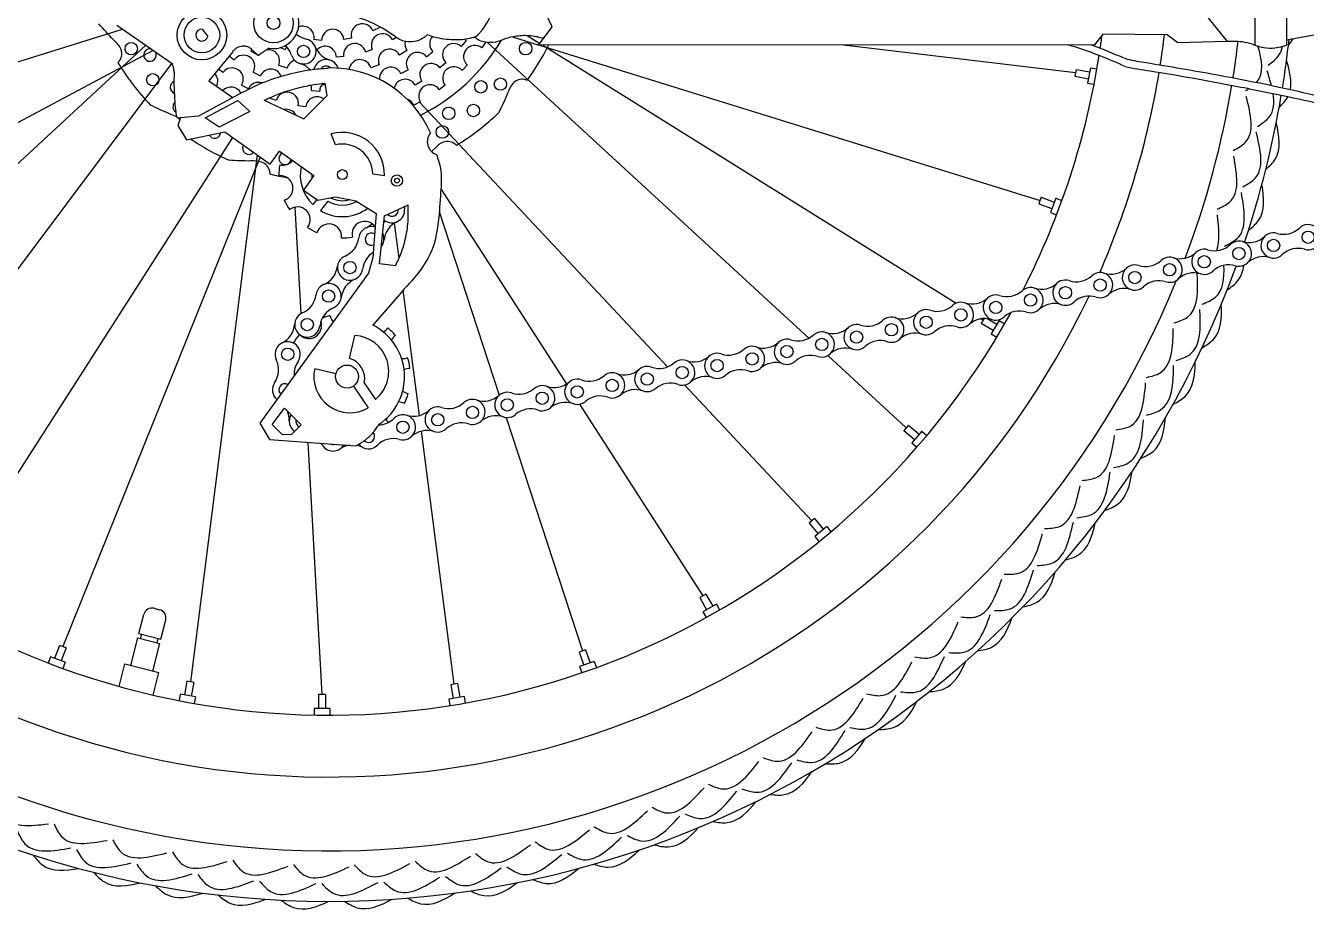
# Model space of a CAD drawing. Header units: millimetres. Extents: x -1488 to 354, y -1 to 1042.
# Drawn here: x -1249.3 to -795.1, y -0.9 to 313.1 of the extents above; entities that cross this region are included whole.
import ezdxf

# ---------------------------------------------------------------- set-up
doc = ezdxf.new("R2010")
doc.units = ezdxf.units.MM
doc.layers.add('ceco.net 420', color=7, linetype='Continuous')

msp = doc.modelspace()

# ---------------------------------------------------------------- linework, layer by layer
at = {"layer": 'ceco.net 420'}
for p, q in [((-813.35, 343.14), (-813.42, 306.25)), ((-802.23, 343.11), (-802.21, 306.21)), ((-1395.72, 255.3), (-1214.86, 311.87)), ((-1186.65, 311.91), (-1184.67, 309.25)), ((-1123.7, 312.48), (-1126.13, 311.24)), ((-1119.17, 308.17), (-1117.91, 308.99)), ((-1076.62, 309.11), (-1067.3, 306.22)), ((-1071.37, 309.55), (-1066.9, 306.76)), ((-802.21, 308.03), (-791.15, 310.03)), ((-1204.03, 304.31), (-1376.23, 212.59)), ((-1206.67, 306.16), (-1349.62, 173.91)), ((-1157.21, 304.57), (-1158.98, 305.3)), ((-1144.34, 307.86), (-1147.05, 308.14)), ((-1133.69, 308.69), (-1136.37, 308.19)), ((-1128.72, 303.82), (-1126.33, 304.65)), ((-1114.04, 304.34), (-1116.68, 302.67)), ((-1093.04, 307.87), (-1094.77, 305.73)), ((-1086.02, 307.36), (-1087.53, 305.23)), ((-971.55, 202.3), (-1085.44, 307.14)), ((-1067.03, 306.14), (-889.57, 251.11)), ((-1065.9, 306.14), (-919.33, 214.7)), ((-877.04, 296.35), (-959.21, 306.22)), ((-1177.05, 302.35), (-1175.26, 300.94)), ((-1166.71, 302.46), (-1169.37, 304.11)), ((-1136.52, 302.11), (-1139.03, 301.87)), ((-1107.09, 302.03), (-1104.86, 303.91)), ((-1100.29, 299.96), (-1102.36, 298.15)), ((-1316.7, 140.44), (-1197.39, 299.68)), ((-1179.32, 296.48), (-1180.86, 297.72)), ((-1168.56, 296.61), (-1165.96, 295.28)), ((-1156.55, 298), (-1159.51, 299.02)), ((-1123.85, 299.18), (-1126.8, 298.13)), ((-1116.2, 296.08), (-1113.65, 297.49)), ((-1092.64, 299.09), (-1094.47, 297.22)), ((-876.82, 297.57), (-877.27, 295.14)), ((-876.82, 297.57), (-871.97, 296.68)), ((-871.69, 298.17), (-872.69, 292.75)), ((-871.69, 298.17), (-869.39, 297.74)), ((-1170.27, 290.72), (-1172.68, 292.05)), ((-1143.19, 292.73), (-1142.48, 288.2)), ((-1108.8, 293.43), (-1111.15, 292.01)), ((-1100.48, 291.96), (-1102.58, 290.4)), ((-877.27, 295.14), (-872.42, 294.24)), ((-872.69, 292.75), (-870.39, 292.33)), ((-1164.73, 286.64), (-1150.6, 280.08)), ((-1160.36, 286.62), (-1162.96, 287.51)), ((-1150.6, 280.08), (-1142.48, 288.2)), ((-1147.88, 290.11), (-1144.98, 289.87)), ((-1109.33, 286.14), (-1111.65, 284.92)), ((-1149.89, 284.31), (-1152.6, 284.72)), ((-1021.64, 192.14), (-1109.63, 285.98)), ((-1278.47, 113.2), (-1175.82, 273.51)), ((-1139.35, 270.86), (-1140.91, 274.71)), ((-1166.11, 266.56), (-1236.08, 93)), ((-1167.15, 267.3), (-1190.84, 80.48)), ((-1126.14, 260.56), (-1122.03, 259.99)), ((-1102.01, 255.21), (-1057.36, 185.85)), ((-1146.03, 251.5), (-1147.44, 249.69)), ((-1142.14, 250.83), (-1144.7, 247.55)), ((-1139.34, 252.43), (-1132.2, 251.06)), ((-1132.2, 251.06), (-1124.97, 246.5)), ((-889.13, 252.27), (-890, 249.95)), ((-890, 249.95), (-885.38, 248.23)), ((-889.13, 252.27), (-884.51, 250.55)), ((-883.99, 251.96), (-885.91, 246.81)), ((-883.99, 251.96), (-881.79, 251.14)), ((-1151.56, 211.05), (-1153.64, 248.77)), ((-1124.97, 246.5), (-1126.11, 230.91)), ((-1121.99, 245.72), (-1113.66, 249.62)), ((-1102.58, 247.2), (-1081.37, 182.07)), ((-885.91, 246.81), (-883.71, 245.99)), ((-1116.84, 230.71), (-1118.44, 243.1)), ((-1126.11, 230.91), (-1127.69, 225.4)), ((-1127.69, 225.4), (-1166.19, 172.2)), ((-1115.9, 218.79), (-1126.2, 206.95)), ((-1109.62, 174.91), (-1115.37, 219.36)), ((-910.55, 209.22), (-909.76, 208.73)), ((-909.4, 209.34), (-910.39, 207.66)), ((-908.27, 209.29), (-904.88, 207.29)), ((-910.39, 207.66), (-906.14, 205.16)), ((-904.11, 208.6), (-906.9, 203.86)), ((-904.11, 208.6), (-902.09, 207.41)), ((-1134.45, 195.15), (-1132.51, 203.27)), ((-906.9, 203.86), (-904.88, 202.67)), ((-937, 170.5), (-964.86, 196.14)), ((-1139.24, 189.67), (-1146.74, 191.49)), ((-1129.18, 186.54), (-1125.25, 180.64)), ((-1133, 185.35), (-1127.74, 177.61)), ((-970.47, 137.58), (-1015.63, 185.73)), ((-1052.9, 178.93), (-1009.15, 110.97)), ((-1078.81, 174.21), (-1051.86, 91.48)), ((-1166.19, 172.2), (-1162.82, 166.45)), ((-1097.31, 79.7), (-1108.9, 169.36)), ((-936.2, 171.44), (-937.81, 169.55)), ((-937.81, 169.55), (-934.06, 166.35)), ((-936.2, 171.44), (-932.45, 168.24)), ((-931.47, 169.39), (-935.04, 165.2)), ((-931.47, 169.39), (-929.68, 167.87)), ((-1162.82, 166.45), (-1132.18, 164.19)), ((-1144.11, 76), (-1149.04, 165.43)), ((-935.04, 165.2), (-933.26, 163.68)), ((-969.52, 138.36), (-971.43, 136.79)), ((-971.43, 136.79), (-968.29, 132.98)), ((-969.52, 138.36), (-966.38, 134.56)), ((-965.21, 135.52), (-969.46, 132.02)), ((-969.46, 132.02), (-967.97, 130.21)), ((-965.21, 135.52), (-963.72, 133.72)), ((-1008.07, 111.58), (-1010.23, 110.36)), ((-1010.23, 110.36), (-1007.8, 106.07)), ((-1008.07, 111.58), (-1005.64, 107.29)), ((-1203.68, 106.57), (-1201.74, 106.08)), ((-1004.33, 108.03), (-1009.12, 105.32)), ((-1009.12, 105.32), (-1007.96, 103.28)), ((-1004.33, 108.03), (-1003.17, 105.99)), ((-1209.06, 97.62), (-1207.33, 104.4)), ((-1201.3, 95.65), (-1199.58, 102.43)), ((-1211.94, 86.29), (-1209.45, 96.08)), ((-1209.45, 96.08), (-1201.7, 94.1)), ((-1209.06, 97.62), (-1201.3, 95.65)), ((-1208.48, 95.83), (-1208.09, 97.37)), ((-1202.67, 94.35), (-1202.27, 95.89)), ((-1237.24, 93.44), (-1238.97, 88.82)), ((-1234.93, 92.57), (-1237.24, 93.44)), ((-1234.93, 92.57), (-1236.65, 87.95)), ((-1204.19, 84.31), (-1201.7, 94.1)), ((-1050.69, 91.89), (-1053.03, 91.07)), ((-1053.03, 91.07), (-1051.38, 86.42)), ((-1050.69, 91.89), (-1049.05, 87.25)), ((-1240.39, 89.35), (-1241.21, 87.15)), ((-1235.23, 87.42), (-1240.39, 89.35)), ((-1235.23, 87.42), (-1236.05, 85.23)), ((-1216.14, 78.86), (-1214.11, 86.84)), ((-1214.11, 86.84), (-1202.02, 83.76)), ((-1047.62, 87.75), (-1052.81, 85.91)), ((-1047.62, 87.75), (-1046.84, 85.54)), ((-1204.05, 75.78), (-1202.02, 83.76)), ((-1052.81, 85.91), (-1052.02, 83.7)), ((-1192.06, 80.7), (-1192.95, 75.86)), ((-1189.62, 80.25), (-1192.06, 80.7)), ((-1189.62, 80.25), (-1190.52, 75.41)), ((-1096.09, 79.91), (-1098.53, 79.5)), ((-1098.53, 79.5), (-1097.71, 74.64)), ((-1096.09, 79.91), (-1095.27, 75.05)), ((-1194.44, 76.13), (-1194.87, 73.83)), ((-1189.03, 75.13), (-1194.44, 76.13)), ((-1189.03, 75.13), (-1189.46, 72.82)), ((-1145.35, 76.01), (-1145.39, 71.08)), ((-1142.87, 75.99), (-1145.35, 76.01)), ((-1142.87, 75.99), (-1142.91, 71.06)), ((-1093.78, 75.3), (-1099.21, 74.39)), ((-1099.21, 74.39), (-1098.82, 72.07)), ((-1093.78, 75.3), (-1093.39, 72.99)), ((-1146.9, 71.09), (-1146.92, 68.75)), ((-1141.4, 71.05), (-1146.9, 71.09)), ((-1141.4, 71.05), (-1141.42, 68.7))]:
    msp.add_line(p, q, dxfattribs=at)
for points in [[(-821.52, 337.98), (-831.56, 317.91), (-823.21, 307.53), (-840.68, 307.03), (-844.47, 309.81), (-867.26, 310.06), (-870.27, 306.28), (-1067.36, 306.14), (-1062.55, 312.64), (-1074.62, 337.92)], [(-1216.93, 313.32), (-1197.35, 299.65)], [(-1166.78, 302.56), (-1169, 304.69)], [(-1162.92, 305.11), (-1166.78, 302.56)], [(-1175.96, 303.67), (-1184.35, 293.49)], [(-1184.35, 293.49), (-1175.74, 287.64)], [(-1172.22, 289.55), (-1188, 280.99)], [(-1185.59, 280.41), (-1173.97, 286.59)], [(-1173.97, 286.59), (-1169.7, 282.7)], [(-1169.7, 282.7), (-1180.58, 277.14)], [(-1195.66, 280.5), (-1194.35, 280.39)], [(-1194.35, 280.39), (-1195.29, 277.66)], [(-1195.29, 277.66), (-1192.27, 272.66)], [(-1188, 280.99), (-1194.35, 280.39)], [(-1180.58, 277.14), (-1185.59, 280.41)], [(-1192.27, 272.66), (-1178.59, 275.49)], [(-1178.59, 275.49), (-1162.49, 263.97)], [(-1162.49, 263.97), (-1159.2, 268.56)], [(-1159.2, 268.56), (-1147.01, 259.95)], [(-1147.01, 259.95), (-1150.67, 254.78)], [(-1150.67, 254.78), (-1145.66, 251.24)], [(-1145.66, 251.24), (-1139.34, 252.43)], [(-1118.09, 228.01), (-1123.76, 228.71), (-1121.99, 245.72)], [(-1157.47, 177.51), (-1151.55, 171.6), (-1154.93, 168.23), (-1158.18, 168.05), (-1161.85, 171.72), (-1157.47, 177.51)]]:
    msp.add_lwpolyline(points, dxfattribs=at)
for centre, radius in [((-1186.75, 309.76), 8.79), ((-1161.38, 314.02), 7.01), ((-1186.75, 309.76), 6.31), ((-1161.38, 314.02), 2.28), ((-1211.81, 304.93), 2.2), ((-1150.72, 303.97), 2.18), ((-1071.94, 304.95), 2.2), ((-1204.17, 293.92), 2.2), ((-1087.83, 291.42), 2.2), ((-1080.89, 292.38), 2.2), ((-1099.23, 282.01), 2.2), ((-1090.49, 283.03), 2.2), ((-1101.49, 275.39), 2.2), ((-1136.95, 260.32), 1.74), ((-1117.59, 258.17), 2), ((-1117.58, 258.16), 0.839), ((-806.77, 235.19), 2.18), ((-794.5, 238.11), 2.18), ((-819.05, 232.3), 2.18), ((-1134.24, 227.32), 2.18), ((-843.62, 226.58), 2.18), ((-831.33, 229.39), 2.18), ((-868.27, 221.16), 2.18), ((-855.94, 223.82), 2.18), ((-1141.81, 217.23), 2.18), ((-892.93, 215.81), 2.18), ((-880.59, 218.45), 2.18), ((-905.27, 213.2), 2.18), ((-1149.39, 207.14), 2.18), ((-929.95, 207.95), 2.18), ((-917.61, 210.57), 2.18), ((-954.63, 202.7), 2.18), ((-942.29, 205.33), 2.18), ((-966.97, 200.09), 2.18), ((-1156.34, 196.61), 2.18), ((-991.68, 194.98), 2.18), ((-979.33, 197.56), 2.18), ((-1135.28, 188.72), 4.07), ((-1016.44, 190.13), 2.18), ((-1004.07, 192.59), 2.18), ((-1041.26, 185.58), 2.18), ((-1028.84, 187.83), 2.18), ((-1066.08, 181.04), 2.18), ((-1053.66, 183.29), 2.18), ((-1090.8, 176.01), 2.18), ((-1078.47, 178.67), 2.18), ((-1115.47, 170.74), 2.18), ((-1103.14, 173.4), 2.18)]:
    msp.add_circle(centre, radius, dxfattribs=at)
for centre, radius, start, end in [((-1141.88, 345.32), 342.61, 30.0574, 339.9575), ((-1141.88, 345.32), 324.72, 30.2597, 337.846), ((-1141.88, 345.32), 298.54, 30.5996, 334.5978), ((-1141.88, 345.32), 276.61, 30.9341, 331.0391), ((-1099.69, 321.82), 16.08, 306.6231, 53.1051), ((-1161.38, 314.01), 9.04, 260.1969, 39.9442), ((-1129.84, 309.76), 3.99, 21.7555, 195.6552), ((-1186.75, 309.76), 2.14, 87.2408, 346.188), ((-1148.01, 316.29), 8.14, 229.9256, 257.5802), ((-1150.97, 308.9), 3.99, 349.0282, 111.7111), ((-1140.34, 307.81), 3.99, 5.3919, 179.2916), ((-1122.67, 306.25), 3.99, 28.8071, 203.5482), ((-1120.31, 314.6), 3.99, 207.035, 212.0188), ((-1101.98, 306.68), 3.99, 140.001, 223.8574), ((-1141.88, 345.32), 276.61, 351.6254, 352.5948), ((-1141.88, 345.32), 298.54, 351.0859, 353.1715), ((-1205.18, 302.67), 2.2, 78.8801, 31.2764), ((-1172.6, 306.46), 3.99, 323.9851, 333.8801), ((-1163.18, 300.59), 3.99, 336.8423, 98.544), ((-1153.41, 303.34), 3.99, 145.3913, 162.0097), ((-1162.75, 300.15), 8.14, 17.5802, 46.2654), ((-1150.72, 303.97), 4.47, 197.5802, 77.5802), ((-1139.02, 308.68), 8.14, 201.9232, 253.2371), ((-1143.03, 301.8), 3.99, 1.1148, 137.9643), ((-1132.58, 302.79), 3.99, 14.961, 189.702), ((-1120.19, 300.78), 3.99, 28.2708, 203.6492), ((-1110.83, 306.72), 3.99, 168.2001, 216.5064), ((-1141.88, 345.32), 71.87, 297.0777, 328.6551), ((-1097.43, 302.76), 3.99, 48.1009, 224.3809), ((-1089.99, 302.09), 3.99, 51.8929, 228.5034), ((-1090.72, 311.12), 3.99, 226.2148, 234.3809), ((-1141.88, 345.32), 87.33, 323.7973, 333.3465), ((-1141.88, 345.32), 324.72, 351, 353.3295), ((-1141.88, 345.32), 342.61, 350.8725, 353.7805), ((-1141.88, 345.32), 87.33, 211.2973, 223.7143), ((-1171.99, 298.65), 3.99, 329.2294, 145.1074), ((-1163.18, 300.59), 3.99, 148.2754, 152.2207), ((-1152.69, 296.98), 3.99, 107.1901, 165.0778), ((-1142.66, 296.6), 4.47, 21.9232, 166.6921), ((-1130.65, 297.07), 3.99, 15.4137, 172.8098), ((-1110.29, 299.64), 3.99, 36.7294, 212.6074), ((-1141.88, 345.32), 276.61, 332.925, 351.0951), ((-1185.11, 293.43), 3.99, 332.6304, 42.6447), ((-1176.07, 294.16), 3.99, 328.1009, 144.3809), ((-1162.31, 293.68), 3.99, 22.003, 156.3574), ((-1154.36, 291.89), 8.14, 43.0904, 73.2371), ((-1152.69, 296.98), 3.99, 6.1855, 12.2804), ((-1142.66, 296.6), 2.18, 44.6636, 143.9545), ((-1141.17, 259.25), 38.88, 24.0733, 91.049), ((-1130.96, 301.31), 8.14, 201.9232, 203.7229), ((-1119.81, 294.36), 3.99, 25.4794, 184.7469), ((-1105.5, 295.69), 3.99, 38.1009, 214.3809), ((-1097.4, 294.5), 3.99, 42.8929, 219.5034), ((-1141.88, 345.32), 298.54, 336.3565, 350.6013), ((-1195.77, 291.26), 2.2, 113.8666, 249.2346), ((-1176.46, 287.31), 3.99, 27.767, 136.0047), ((-1166.67, 289), 3.99, 71.2515, 154.3809), ((-1151.84, 290.68), 3.99, 351.7294, 19.7849), ((-1140.99, 289.79), 3.99, 134.1055, 178.8574), ((-1146.3, 284.52), 8.14, 66.727, 73.2371), ((-1114.67, 290.12), 3.99, 28.1009, 168.8044), ((-1105.89, 288.17), 3.99, 33.8929, 210.5034), ((-1141.88, 345.32), 324.72, 339.3313, 350.5451), ((-1156.51, 285.55), 3.99, 348.1009, 164.3809), ((-1145.91, 283.91), 3.99, 53.6897, 174.3809), ((-1115.28, 283.24), 3.99, 24.8929, 70.6), ((-1141.88, 345.32), 342.61, 341.443, 350.443), ((-1194.81, 284.33), 2.2, 135.1882, 235.6544), ((-1156.84, 279.46), 3.99, 28.1948, 102.0438), ((-1141.88, 345.32), 87.33, 301.2973, 313.7143), ((-1141.88, 345.32), 87.33, 235.936, 246.2143), ((-1182.25, 275.37), 2.2, 208.2391, 355.1302), ((-1136.95, 260.32), 14.93, 358.7521, 105.352), ((-1102, 271.98), 4.83, 139.5492, 250.7303), ((-1170.13, 269.66), 2.2, 149.2405, 319.5586), ((-1157.23, 266.03), 2.2, 119.717, 349.7656), ((-1136.95, 260.32), 10.81, 1.3218, 102.7823), ((-1136.95, 260.32), 22.49, 171.0868, 180.8448), ((-1158.04, 268.13), 4.47, 255.3816, 320.7526), ((-1141.88, 345.32), 87.33, 256.2973, 260.4075), ((-1158.92, 255.48), 4.47, 288.1089, 96.6985), ((-1136.95, 260.32), 14.93, 168.8888, 225.352), ((-1136.95, 260.32), 10.81, 179.1302, 187.0043), ((-1136.95, 260.32), 22.49, 203.8141, 213.572), ((-1136.95, 260.32), 10.81, 241.3218, 298.4802), ((-1136.95, 260.32), 9.26, 242.7889, 286.9124), ((-1152.82, 244.38), 4.47, 320.8362, 129.4258), ((-1136.95, 260.32), 14.93, 238.7521, 307.0066), ((-1119.35, 247.68), 4.47, 231.2455, 5.5682), ((-1119.35, 247.68), 2.18, 222.6795, 7.4701), ((-1106.79, 248.91), 8.14, 179.2046, 185.5682), ((-1136.95, 260.32), 22.49, 236.5414, 246.2993), ((-1141.68, 238.33), 4.47, 353.5635, 162.1531), ((-1129.05, 239.26), 4.47, 33.5721, 194.8803), ((-1126.67, 237.41), 4.47, 72.5363, 173.1109), ((-1131.91, 248.88), 8.14, 294.5362, 312.4364), ((-1136.95, 260.32), 22.49, 310.8659, 311.9024), ((-1114.11, 236.21), 8.14, 114.5362, 174.5362), ((-1118.92, 246.88), 4.47, 223.079, 227.6076), ((-803.17, 247.27), 8.14, 253.4273, 313.4273), ((-794.5, 238.11), 4.47, 253.4273, 133.4273), ((-1136.95, 260.32), 22.49, 269.2687, 279.0266), ((-1139.19, 238.92), 8.14, 293.1109, 353.1109), ((-1126.67, 237.41), 2.18, 57.6793, 293.9643), ((-1126.67, 237.41), 4.47, 322.0699, 26.0315), ((-819.04, 232.26), 4.47, 253.1728, 133.1728), ((-815.43, 244.35), 8.14, 253.366, 313.366), ((-806.77, 235.18), 4.47, 73.4273, 313.4273), ((-1121.71, 225.8), 8.14, 121.5556, 173.1109), ((-839.91, 238.63), 8.14, 252.8782, 312.8782), ((-831.33, 229.39), 4.47, 73.1728, 313.1728), ((-827.67, 241.46), 8.14, 253.1728, 313.1728), ((-798.1, 226.02), 8.14, 73.4273, 133.4273), ((-1146.76, 228.83), 8.14, 293.1109, 353.1109), ((-1134.24, 227.32), 4.47, 113.1109, 353.1109), ((-864.44, 233.14), 8.14, 252.3768, 312.3768), ((-855.94, 223.82), 4.47, 72.603, 312.603), ((-852.16, 235.86), 8.14, 252.603, 312.603), ((-843.62, 226.58), 4.47, 252.603, 132.603), ((-822.69, 220.19), 8.14, 73.1728, 133.1728), ((-810.38, 223.09), 8.14, 73.366, 133.366), ((-1129.29, 215.71), 8.14, 113.1109, 173.1109), ((-880.59, 218.45), 4.47, 72.1998, 312.1998), ((-876.73, 230.46), 8.14, 252.1998, 312.1998), ((-868.26, 221.12), 4.47, 252.1998, 132.1998), ((-847.4, 214.54), 8.14, 72.603, 132.603), ((-835.04, 217.33), 8.14, 72.8782, 132.8782), ((-1141.81, 217.23), 4.47, 293.1109, 173.1109), ((-901.37, 225.19), 8.14, 251.9932, 311.9932), ((-892.93, 215.81), 4.47, 251.9932, 131.9932), ((-889.04, 227.82), 8.14, 252.072, 312.072), ((-859.76, 211.8), 8.14, 72.3768, 132.3768), ((-1154.34, 218.74), 8.14, 293.1109, 353.1109), ((-926.05, 219.96), 8.14, 251.9829, 311.9829), ((-917.61, 210.58), 4.47, 251.9829, 131.9829), ((-913.7, 222.57), 8.14, 251.9635, 311.9635), ((-905.27, 213.19), 4.47, 71.9932, 311.9932), ((-884.47, 206.45), 8.14, 72.072, 132.072), ((-872.12, 209.11), 8.14, 72.1998, 132.1998), ((-1149.39, 207.14), 4.47, 113.1109, 353.1109), ((-1136.86, 205.62), 8.14, 113.1109, 173.1109), ((-1135.28, 188.72), 22.49, 105.6323, 112.9894), ((-1136.94, 211.14), 4.47, 189.9271, 222.9249), ((-942.29, 205.33), 4.47, 252.0273, 132.0273), ((-938.4, 217.33), 8.14, 252.0314, 312.0314), ((-929.95, 207.96), 4.47, 71.9829, 311.9829), ((-909.17, 201.2), 8.14, 71.9635, 131.9635), ((-896.83, 203.82), 8.14, 71.9932, 131.9932), ((-1161.98, 207.9), 8.14, 296.5399, 356.5399), ((-1148.8, 206.69), 4.47, 227.6494, 19.6192), ((-1135.28, 188.72), 20.37, 303.7928, 63.5189), ((-1124.55, 208.48), 4.47, 298.0895, 325.7894), ((-1135.28, 188.72), 22.49, 40.1778, 49.9357), ((-966.97, 200.09), 4.47, 251.7974, 131.7974), ((-963.06, 212.08), 8.14, 251.9493, 311.9493), ((-954.63, 202.7), 4.47, 72.0273, 312.0273), ((-950.73, 214.7), 8.14, 252.0273, 312.0273), ((-921.51, 198.58), 8.14, 71.9829, 131.9829), ((-1156.34, 196.61), 4.47, 325.7322, 205.7322), ((-1135.28, 188.72), 22.49, 138.5232, 148.0323), ((-1133.23, 190.56), 12.73, 308.7833, 86.7368), ((-1115.57, 199.54), 4.47, 124.4726, 152.1725), ((-987.69, 206.95), 8.14, 251.5717, 311.5717), ((-979.32, 197.51), 4.47, 71.7974, 311.7974), ((-975.38, 209.49), 8.14, 251.7974, 311.7974), ((-946.18, 193.33), 8.14, 72.0273, 132.0273), ((-933.84, 195.96), 8.14, 72.0314, 132.0314), ((-1115.57, 199.54), 4.47, 265.3622, 293.0622), ((-1135.28, 188.72), 22.49, 7.4505, 17.2084), ((-1012.31, 202.05), 8.14, 250.8986, 310.8986), ((-1004.05, 192.51), 4.47, 71.2721, 311.2721), ((-1000, 204.46), 8.14, 251.2721, 311.2721), ((-991.68, 194.98), 4.47, 251.2721, 131.2721), ((-970.91, 188.1), 8.14, 71.7974, 131.7974), ((-958.54, 190.7), 8.14, 71.9493, 131.9493), ((-1167.71, 191.14), 8.14, 325.7322, 25.7322), ((-1145.92, 189.51), 8.14, 145.7322, 183.6748), ((-1134.2, 188.72), 12.84, 167.526, 300.1679), ((-1136.42, 188.03), 7.39, 348.4186, 74.5467), ((-1112.85, 187.16), 4.47, 91.7453, 119.4452), ((-1037, 197.45), 8.14, 250.2745, 310.2745), ((-1028.84, 187.83), 4.47, 70.5033, 310.5033), ((-1024.63, 199.72), 8.14, 250.5033, 310.5033), ((-1016.44, 190.13), 4.47, 250.5033, 130.5033), ((-995.73, 183.03), 8.14, 71.2721, 131.2721), ((-983.31, 185.54), 8.14, 71.5717, 131.5717), ((-1157.28, 184.03), 4.47, 145.7322, 230.4864), ((-1157.28, 184.03), 2.18, 61.5633, 226.6566), ((-1061.86, 192.93), 8.14, 250.4433, 310.4433), ((-1053.67, 183.33), 4.47, 70.2545, 310.2545), ((-1049.41, 195.2), 8.14, 250.2545, 310.2545), ((-1041.26, 185.58), 4.47, 250.2545, 130.2545), ((-1020.65, 178.23), 8.14, 70.5033, 130.5033), ((-1008.18, 180.59), 8.14, 70.8986, 130.8986), ((-1112.85, 187.16), 4.47, 232.6349, 260.3349), ((-1135.28, 188.72), 22.49, 334.7232, 344.4811), ((-1086.82, 188.13), 8.14, 251.4479, 311.4479), ((-1078.47, 178.67), 4.47, 70.8411, 310.8411), ((-1074.33, 190.59), 8.14, 250.8411, 310.8411), ((-1066.08, 181.04), 4.47, 250.8411, 130.8411), ((-1045.52, 173.7), 8.14, 70.2545, 130.2545), ((-1033.1, 175.95), 8.14, 70.2745, 130.2745), ((-1117.25, 175.28), 4.47, 59.018, 86.718), ((-1103.17, 173.51), 4.47, 72.1715, 312.1715), ((-1099.3, 185.52), 8.14, 252.1715, 312.1715), ((-1090.83, 176.17), 4.47, 252.1715, 132.1715), ((-1070.22, 169.13), 8.14, 70.8411, 130.8411), ((-1057.9, 171.44), 8.14, 70.4433, 130.4433), ((-1163.91, 173.3), 8.14, 358.3111, 22.6527), ((-1151.3, 172.93), 4.47, 149.5158, 234.7285), ((-1151.3, 172.93), 2.18, 165.945, 245.2798), ((-1124.34, 179.72), 8.14, 271.8172, 314.6231), ((-1117.25, 175.28), 4.47, 199.9077, 219.5961), ((-1115.47, 170.74), 4.47, 254.6231, 134.6231), ((-1111.72, 182.78), 8.14, 252.6853, 312.6853), ((-1082.48, 166.71), 8.14, 71.4479, 131.4479), ((-1127.68, 167.55), 2.18, 226.0171, 39.3906), ((-1106.92, 161.46), 8.14, 72.6853, 132.6853), ((-1094.7, 164.16), 8.14, 72.1715, 132.1715), ((-1151.1, 160.31), 8.14, 30.8901, 35.994), ((-1140.27, 166.79), 4.47, 210.8901, 329.236), ((-1140.27, 166.79), 2.18, 242.2781, 289.2729), ((-1133.32, 156.26), 8.14, 97.1365, 123.4691), ((-1133.32, 156.26), 8.14, 63.4691, 80.4111), ((-1127.68, 167.55), 4.47, 219.1896, 314.6231), ((-1118.82, 158.57), 8.14, 74.6231, 134.6231), ((-1204.42, 103.66), 3, 75.7186, 165.7186), ((-1202.48, 103.17), 3, 345.7186, 75.7186)]:
    msp.add_arc(centre, radius, start, end, dxfattribs=at)
for points, knots in [([(-1106.83, 309.84), (-1107.07, 309.61), (-1107.76, 308.97), (-1109.26, 308.04), (-1111.61, 307.27), (-1114.25, 307.3), (-1116.86, 308.16), (-1119.57, 310.27), (-1125.12, 313.69), (-1132.66, 316.83), (-1139.07, 317.47), (-1141.72, 317.93), (-1142.07, 318.12), (-1142.38, 318.36), (-1142.68, 318.76), (-1142.84, 319.26), (-1142.86, 319.95), (-1142.03, 321.15), (-1138.59, 327.52), (-1133.71, 334.39), (-1129.07, 340.14), (-1128.26, 341.14)], [0, 0, 0, 0, 0.991485, 2.826997, 5.235019, 8.330211, 10.576082, 13.34848, 18.520423, 30.179853, 37.340504, 37.888276, 38.15485, 38.535292, 39.051503, 39.629414, 40.090431, 41.068514, 43.804102, 62.12436, 65.97817, 65.97817, 65.97817, 65.97817]), ([(-1216.51, 299.95), (-1216.23, 300.27), (-1215.53, 301.08), (-1215, 302.94), (-1215.55, 305.74), (-1219.09, 308.97), (-1221.61, 311.81), (-1223.3, 313.71)], [0, 0, 0, 0, 1.265155, 3.187887, 5.583091, 9.401751, 17.081344, 17.081344, 17.081344, 17.081344]), ([(-1065.57, 308.56), (-1067.05, 308.92), (-1070.25, 309.7), (-1074.94, 309.52), (-1079.15, 308.59), (-1082.71, 306.89), (-1086.18, 307.12), (-1088.71, 307.78), (-1089.93, 309.12), (-1092.66, 308.19), (-1097.02, 307.93), (-1102.46, 308.36), (-1105.73, 309.47), (-1106.83, 309.84)], [0, 0, 0, 0, 4.566763, 9.833199, 13.892636, 17.464231, 21.46986, 23.960245, 25.288422, 26.256151, 31.933762, 38.786768, 42.276098, 42.276098, 42.276098, 42.276098]), ([(-1169, 304.69), (-1169.28, 304.9), (-1169.92, 305.39), (-1171.24, 305.84), (-1172.64, 305.86), (-1173.87, 305.5), (-1174.76, 304.99), (-1175.47, 304.36), (-1175.81, 303.89), (-1175.96, 303.67)], [0, 0, 0, 0, 1.042666, 2.404492, 4.122562, 5.147447, 6.221419, 7.161017, 7.962245, 7.962245, 7.962245, 7.962245]), ([(-859.38, 298.65), (-862.43, 299.97), (-869.07, 302.83), (-875.94, 305.18), (-879.69, 306.27)], [0, 0, 0, 0, 9.994446, 21.686543, 21.686543, 21.686543, 21.686543]), ([(-858.53, 301.11), (-860.54, 301.87), (-862.72, 302.81), (-866.86, 304.52), (-868.84, 305.29), (-871.08, 306.1), (-871.34, 306.19), (-871.59, 306.28)], [0, 0, 0, 0, 7.055832, 7.055832, 13.27902, 13.27902, 14.074712, 14.074712, 14.074712, 14.074712]), ([(-823.16, 307.54), (-822.38, 307.59), (-820.64, 307.72), (-817.69, 307.47), (-815.2, 306.92), (-812.71, 305.97), (-810.03, 305.16), (-806.62, 305.08), (-803.94, 305.6), (-802.61, 306.06), (-802.21, 306.21)], [0, 0, 0, 0, 2.351163, 5.233531, 8.83808, 9.970561, 13.231023, 17.174605, 20.072091, 21.374426, 21.374426, 21.374426, 21.374426]), ([(-812.86, 292.9), (-812.81, 292.95), (-810.05, 296.06), (-810.86, 300.85), (-812.3, 305.87)], [4.842906, 4.842906, 4.842906, 4.842906, 5.072032, 18.347268, 18.347268, 18.347268, 18.347268]), ([(-808.73, 299.04), (-807.25, 300.16), (-804.73, 302.09), (-803.79, 304.61), (-803.61, 305.74)], [0, 0, 0, 0, 5.278026, 9.03515, 9.03515, 9.03515, 9.03515]), ([(-772.41, 284.09), (-775.65, 284.73), (-784.79, 286.63), (-802.88, 290.96), (-826.22, 295.6), (-845.8, 298.88), (-856.35, 300.61), (-858.53, 301.11)], [226.634509, 226.634509, 226.634509, 226.634509, 236.438023, 254.409668, 282.597168, 307.615471, 314.316981, 314.316981, 314.316981, 314.316981]), ([(-1197.35, 299.65), (-1197.27, 299.45), (-1197.07, 298.91), (-1196.78, 297.85), (-1196.58, 296.27), (-1196.69, 293.9), (-1196.63, 290.5), (-1196.41, 286.52), (-1196.2, 283.02), (-1195.79, 281.12), (-1195.66, 280.5)], [0, 0, 0, 0, 0.63684, 1.731366, 3.285184, 5.39571, 8.829833, 13.474359, 17.386377, 19.299492, 19.299492, 19.299492, 19.299492]), ([(-1172.22, 289.55), (-1170.33, 290.5), (-1165.55, 292.91), (-1157.59, 295.65), (-1149.31, 297.51), (-1144.1, 297.91), (-1141.93, 298.07)], [0, 0, 0, 0, 6.337231, 16.040935, 25.1866, 31.70115, 31.70115, 31.70115, 31.70115]), ([(-859.38, 298.65), (-856.47, 297.94), (-848.43, 296.8), (-835.62, 294.58), (-819.3, 291.6), (-802.95, 288.24), (-786.7, 284.71), (-776.9, 282.16), (-772.07, 281.07)], [16.110163, 16.110163, 16.110163, 16.110163, 25.072799, 40.183809, 55.293128, 74.775606, 90.283044, 105.148631, 105.148631, 105.148631, 105.148631]), ([(-1164.63, 286.68), (-1162.99, 287.42), (-1159.19, 289.12), (-1153.26, 290.97), (-1147.74, 292.17), (-1144.49, 292.57), (-1143.26, 292.72)], [0, 0, 0, 0, 5.397023, 12.47144, 18.598478, 22.303787, 22.303787, 22.303787, 22.303787]), ([(-1071.41, 293.73), (-1071.81, 293.87), (-1072.82, 294.2), (-1074.75, 293.97), (-1077.12, 292.39), (-1078.76, 287.89), (-1080.42, 284.47), (-1081.53, 282.19)], [0, 0, 0, 0, 1.265155, 3.187887, 5.583091, 9.401751, 17.081344, 17.081344, 17.081344, 17.081344]), ([(-821.08, 268.85), (-819.51, 269.69), (-812.85, 273.24), (-814.88, 281.61), (-816.43, 288.01)], [0, 0, 0, 0, 5.072032, 21.445374, 21.445374, 21.445374, 21.445374]), ([(-812.47, 277.35), (-810.92, 278.38), (-806.69, 281.19), (-806.41, 285.8), (-806.94, 289.04)], [0, 0, 0, 0, 5.278026, 14.472398, 14.472398, 14.472398, 14.472398]), ([(-1195.71, 280.75), (-1196.43, 281.16), (-1199.7, 282.38), (-1202.72, 283.85), (-1205, 284.96)], [6.908055, 6.908055, 6.908055, 6.908055, 9.401751, 17.081344, 17.081344, 17.081344, 17.081344]), ([(-1194.53, 279.87), (-1194.57, 279.91), (-1194.79, 280.13), (-1195.04, 280.32), (-1195.26, 280.46)], [5.4186826, 5.4186826, 5.4186826, 5.4186826, 5.5830913, 6.3694902, 6.3694902, 6.3694902, 6.3694902]), ([(-809.53, 262.13), (-808.2, 263.3), (-803.79, 267.59), (-804.66, 273.87), (-805.83, 278.6)], [1.290026, 1.290026, 1.290026, 1.290026, 6.384144, 19.446481, 19.446481, 19.446481, 19.446481]), ([(-817.62, 255.95), (-816.01, 256.87), (-809.42, 260.66), (-811.39, 269.03), (-812.89, 275.36)], [0, 0, 0, 0, 5.278026, 21.651368, 21.651368, 21.651368, 21.651368]), ([(-1096.51, 270.69), (-1096.83, 270.97), (-1097.64, 271.67), (-1099.51, 272.19), (-1102.3, 271.64), (-1103.96, 269.83), (-1105.1, 268.69), (-1105.32, 268.47)], [0, 0, 0, 0, 1.265155, 3.187887, 5.583091, 9.401751, 10.323767, 10.323767, 10.323767, 10.323767]), ([(-1162.57, 260.47), (-1162.6, 260.89), (-1162.68, 261.96), (-1163.63, 263.65), (-1165.99, 265.23), (-1170.78, 265.02), (-1174.57, 265.25), (-1177.1, 265.4)], [0, 0, 0, 0, 1.265155, 3.187887, 5.583091, 9.401751, 17.081344, 17.081344, 17.081344, 17.081344]), ([(-1103.59, 267.42), (-1103.02, 265.76), (-1101.66, 261.8), (-1102.05, 254.13), (-1102.69, 244.86), (-1104.07, 234.92), (-1109.07, 226.06), (-1113.49, 221.36), (-1115.9, 218.79)], [0, 0, 0, 0, 5.222684, 12.453039, 22.665754, 33.339116, 42.08741, 52.659142, 52.659142, 52.659142, 52.659142]), ([(-826.77, 248.03), (-825.14, 248.77), (-818.27, 251.88), (-819.75, 260.36), (-820.87, 266.85)], [0, 0, 0, 0, 5.072032, 21.445374, 21.445374, 21.445374, 21.445374]), ([(-815.68, 240.57), (-814.28, 241.65), (-809.6, 245.65), (-810.05, 251.97), (-810.91, 256.77)], [1.290026, 1.290026, 1.290026, 1.290026, 6.384144, 19.446481, 19.446481, 19.446481, 19.446481]), ([(-824.16, 234.93), (-822.49, 235.75), (-815.66, 239.1), (-817.09, 247.58), (-818.17, 253.99)], [0, 0, 0, 0, 5.278026, 21.651368, 21.651368, 21.651368, 21.651368]), ([(-1118.09, 228.01), (-1117.4, 229.46), (-1115.98, 232.45), (-1114.44, 237.68), (-1113.47, 243.47), (-1113.6, 247.61), (-1113.66, 249.62)], [0, 0, 0, 0, 4.819479, 9.915348, 16.304344, 22.322353, 22.322353, 22.322353, 22.322353]), ([(-832.06, 214.39), (-830.34, 215.1), (-824.66, 217.44), (-824.14, 223.47), (-824.41, 228.15)], [0, 0, 0, 0, 5.278026, 17.49972, 17.49972, 17.49972, 17.49972]), ([(-823.23, 219.46), (-821.76, 220.45), (-818.67, 222.75), (-817.53, 226.11), (-817.27, 228.16)], [1.290026, 1.290026, 1.290026, 1.290026, 6.384144, 12.674634, 12.674634, 12.674634, 12.674634]), ([(-842.16, 207.74), (-840.45, 208.25), (-833.3, 210.42), (-833.58, 218.89), (-833.85, 225.39)], [0, 0, 0, 0, 5.072032, 21.254705, 21.254705, 21.254705, 21.254705]), ([(-832.14, 198.89), (-830.62, 199.78), (-825.45, 203.13), (-825.07, 209.46), (-825.3, 214.32)], [1.290026, 1.290026, 1.290026, 1.290026, 6.384144, 19.446481, 19.446481, 19.446481, 19.446481]), ([(-841.28, 194.41), (-839.52, 195), (-832.32, 197.43), (-832.63, 206.02), (-832.86, 212.52)], [0, 0, 0, 0, 5.278026, 21.651368, 21.651368, 21.651368, 21.651368]), ([(-851.8, 188.43), (-850.06, 188.83), (-842.72, 190.54), (-842.51, 199.15), (-842.35, 205.73)], [0, 0, 0, 0, 5.072032, 21.445374, 21.445374, 21.445374, 21.445374]), ([(-851.79, 175.07), (-850, 175.55), (-842.65, 177.5), (-842.4, 186.1), (-842.2, 192.6)], [0, 0, 0, 0, 5.278026, 21.651368, 21.651368, 21.651368, 21.651368]), ([(-842.38, 178.94), (-840.8, 179.73), (-835.43, 182.74), (-834.64, 189.03), (-834.55, 193.9)], [1.290026, 1.290026, 1.290026, 1.290026, 6.384144, 19.446481, 19.446481, 19.446481, 19.446481]), ([(-862.68, 169.79), (-860.92, 170.08), (-853.48, 171.3), (-852.71, 179.88), (-852.12, 186.44)], [0, 0, 0, 0, 5.072032, 21.445374, 21.445374, 21.445374, 21.445374]), ([(-863.55, 156.46), (-861.73, 156.82), (-854.27, 158.29), (-853.45, 166.85), (-852.83, 173.32)], [0, 0, 0, 0, 5.278026, 21.651368, 21.651368, 21.651368, 21.651368]), ([(-853.91, 159.71), (-852.28, 160.4), (-846.71, 163.04), (-845.52, 169.27), (-845.11, 174.12)], [1.290026, 1.290026, 1.290026, 1.290026, 6.384144, 19.446481, 19.446481, 19.446481, 19.446481]), ([(-1132.17, 164.19), (-1131.73, 164.41), (-1130.89, 164.85), (-1129.65, 165.64), (-1128.61, 166.41), (-1127.46, 167.39), (-1126.32, 168.52), (-1125.18, 169.91), (-1124.42, 171.01), (-1124.05, 171.62), (-1123.95, 171.79)], [0, 0, 0, 0, 1.495785, 2.825977, 4.399287, 5.385869, 7.356445, 9.19781, 10.780702, 11.352027, 11.352027, 11.352027, 11.352027]), ([(-874.76, 151.91), (-872.99, 152.08), (-865.48, 152.81), (-864.15, 161.33), (-863.13, 167.83)], [0, 0, 0, 0, 5.072032, 21.445374, 21.445374, 21.445374, 21.445374]), ([(-876.5, 138.66), (-874.66, 138.9), (-867.12, 139.88), (-865.74, 148.37), (-864.7, 154.79)], [0, 0, 0, 0, 5.278026, 21.651368, 21.651368, 21.651368, 21.651368]), ([(-866.66, 141.27), (-864.99, 141.85), (-859.27, 144.13), (-857.66, 150.26), (-856.94, 155.08)], [1.290026, 1.290026, 1.290026, 1.290026, 6.384144, 19.446481, 19.446481, 19.446481, 19.446481]), ([(-887.98, 134.85), (-886.2, 134.91), (-878.66, 135.15), (-876.78, 143.56), (-875.34, 149.98)], [0, 0, 0, 0, 5.072032, 21.445374, 21.445374, 21.445374, 21.445374]), ([(-890.58, 121.75), (-888.73, 121.87), (-881.14, 122.35), (-879.21, 130.73), (-877.76, 137.07)], [0, 0, 0, 0, 5.278026, 21.651368, 21.651368, 21.651368, 21.651368]), ([(-880.6, 123.71), (-878.89, 124.18), (-873.03, 126.07), (-871.03, 132.09), (-869.99, 136.85)], [1.290026, 1.290026, 1.290026, 1.290026, 6.384144, 19.446481, 19.446481, 19.446481, 19.446481]), ([(-902.29, 118.7), (-900.51, 118.64), (-892.97, 118.38), (-890.54, 126.65), (-888.68, 132.96)], [0, 0, 0, 0, 5.072032, 21.445374, 21.445374, 21.445374, 21.445374]), ([(-905.74, 105.79), (-903.89, 105.79), (-896.28, 105.77), (-893.81, 114.01), (-891.94, 120.24)], [0, 0, 0, 0, 5.278026, 21.651368, 21.651368, 21.651368, 21.651368]), ([(-895.65, 107.1), (-893.92, 107.45), (-887.95, 108.96), (-885.56, 114.83), (-884.21, 119.52)], [1.290026, 1.290026, 1.290026, 1.290026, 6.384144, 19.446481, 19.446481, 19.446481, 19.446481]), ([(-917.63, 103.51), (-915.85, 103.34), (-908.34, 102.59), (-905.38, 110.68), (-903.11, 116.86)], [0, 0, 0, 0, 5.072032, 21.445374, 21.445374, 21.445374, 21.445374]), ([(-933.92, 89.36), (-932.16, 89.07), (-924.72, 87.84), (-921.23, 95.71), (-918.57, 101.73)], [0, 0, 0, 0, 5.072032, 21.445374, 21.445374, 21.445374, 21.445374]), ([(-921.91, 90.86), (-920.06, 90.74), (-912.48, 90.22), (-909.47, 98.28), (-907.2, 104.37)], [0, 0, 0, 0, 5.278026, 21.651368, 21.651368, 21.651368, 21.651368]), ([(-911.76, 91.5), (-910, 91.74), (-903.95, 92.86), (-901.18, 98.56), (-899.53, 103.15)], [1.290026, 1.290026, 1.290026, 1.290026, 6.384144, 19.446481, 19.446481, 19.446481, 19.446481]), ([(-951.11, 76.31), (-949.37, 75.9), (-942.02, 74.18), (-938.03, 81.82), (-934.98, 87.65)], [0, 0, 0, 0, 5.072032, 21.445374, 21.445374, 21.445374, 21.445374]), ([(-939.03, 77.02), (-937.19, 76.77), (-929.65, 75.77), (-926.13, 83.61), (-923.46, 89.54)], [0, 0, 0, 0, 5.278026, 21.651368, 21.651368, 21.651368, 21.651368]), ([(-928.85, 76.99), (-927.09, 77.12), (-920.97, 77.84), (-917.83, 83.35), (-915.89, 87.82)], [1.290026, 1.290026, 1.290026, 1.290026, 6.384144, 19.446481, 19.446481, 19.446481, 19.446481]), ([(-969.11, 64.41), (-967.4, 63.89), (-960.19, 61.69), (-955.7, 69.05), (-952.27, 74.66)], [0, 0, 0, 0, 5.072032, 21.445374, 21.445374, 21.445374, 21.445374]), ([(-957.01, 64.33), (-955.19, 63.96), (-947.74, 62.46), (-943.7, 70.06), (-940.66, 75.8)], [0, 0, 0, 0, 5.278026, 21.651368, 21.651368, 21.651368, 21.651368]), ([(-946.85, 63.64), (-945.09, 63.65), (-938.94, 63.96), (-935.45, 69.26), (-933.21, 73.59)], [1.290026, 1.290026, 1.290026, 1.290026, 6.384144, 19.446481, 19.446481, 19.446481, 19.446481]), ([(-987.85, 53.71), (-986.18, 53.08), (-979.12, 50.42), (-974.17, 57.46), (-970.38, 62.84)], [0, 0, 0, 0, 5.072032, 21.445374, 21.445374, 21.445374, 21.445374]), ([(-975.78, 52.84), (-973.99, 52.35), (-966.65, 50.37), (-962.13, 57.69), (-958.71, 63.22)], [0, 0, 0, 0, 5.278026, 21.651368, 21.651368, 21.651368, 21.651368]), ([(-965.69, 51.48), (-963.93, 51.38), (-957.77, 51.29), (-953.94, 56.35), (-951.43, 60.52)], [1.290026, 1.290026, 1.290026, 1.290026, 6.384144, 19.446481, 19.446481, 19.446481, 19.446481]), ([(-1007.25, 44.26), (-1005.63, 43.52), (-998.76, 40.4), (-993.35, 47.11), (-989.22, 52.23)], [0, 0, 0, 0, 5.072032, 21.445374, 21.445374, 21.445374, 21.445374]), ([(-995.27, 42.6), (-993.51, 42), (-986.32, 39.54), (-981.33, 46.55), (-977.56, 51.84)], [0, 0, 0, 0, 5.278026, 21.651368, 21.651368, 21.651368, 21.651368]), ([(-985.29, 40.59), (-983.54, 40.37), (-977.4, 39.88), (-973.25, 44.67), (-970.47, 48.68)], [1.290026, 1.290026, 1.290026, 1.290026, 6.384144, 19.446481, 19.446481, 19.446481, 19.446481]), ([(-1027.23, 36.1), (-1025.66, 35.26), (-1019.01, 31.7), (-1013.17, 38.04), (-1008.72, 42.88)], [0, 0, 0, 0, 5.072032, 21.445374, 21.445374, 21.445374, 21.445374]), ([(-1015.38, 33.66), (-1013.67, 32.95), (-1006.65, 30.02), (-1001.21, 36.69), (-997.1, 41.72)], [0, 0, 0, 0, 5.278026, 21.651368, 21.651368, 21.651368, 21.651368]), ([(-1259.56, 37.24), (-1258.93, 35.57), (-1256.28, 28.51), (-1247.72, 29.43), (-1241.18, 30.13)], [0, 0, 0, 0, 5.072032, 21.445374, 21.445374, 21.445374, 21.445374]), ([(-1005.56, 31), (-1003.82, 30.67), (-997.73, 29.78), (-993.27, 34.29), (-990.23, 38.1)], [1.290026, 1.290026, 1.290026, 1.290026, 6.384144, 19.446481, 19.446481, 19.446481, 19.446481]), ([(-1047.7, 29.26), (-1046.19, 28.32), (-1039.78, 24.33), (-1033.55, 30.28), (-1028.78, 34.81)], [0, 0, 0, 0, 5.072032, 21.445374, 21.445374, 21.445374, 21.445374]), ([(-1036.03, 26.05), (-1034.37, 25.23), (-1027.56, 21.85), (-1021.7, 28.15), (-1017.27, 32.91)], [0, 0, 0, 0, 5.278026, 21.651368, 21.651368, 21.651368, 21.651368]), ([(-1252.26, 27.59), (-1251.45, 25.93), (-1248.1, 19.1), (-1239.61, 20.53), (-1233.2, 21.61)], [0, 0, 0, 0, 5.278026, 21.651368, 21.651368, 21.651368, 21.651368]), ([(-1239.16, 30.21), (-1238.43, 28.58), (-1235.32, 21.71), (-1226.83, 23.18), (-1220.35, 24.31)], [0, 0, 0, 0, 5.072032, 21.445374, 21.445374, 21.445374, 21.445374]), ([(-1068.57, 23.78), (-1067.12, 22.74), (-1061, 18.34), (-1054.38, 23.86), (-1049.33, 28.08)], [0, 0, 0, 0, 5.072032, 21.445374, 21.445374, 21.445374, 21.445374]), ([(-1026.4, 22.76), (-1024.69, 22.31), (-1018.67, 21.02), (-1013.93, 25.23), (-1010.65, 28.84)], [1.290026, 1.290026, 1.290026, 1.290026, 6.384144, 19.446481, 19.446481, 19.446481, 19.446481]), ([(-1218.34, 24.52), (-1217.5, 22.94), (-1213.95, 16.29), (-1205.58, 18.32), (-1199.19, 19.87)], [0, 0, 0, 0, 5.072032, 21.445374, 21.445374, 21.445374, 21.445374]), ([(-1089.76, 19.68), (-1088.38, 18.54), (-1082.55, 13.75), (-1075.59, 18.83), (-1070.28, 22.71)], [0, 0, 0, 0, 5.072032, 21.445374, 21.445374, 21.445374, 21.445374]), ([(-1057.14, 19.81), (-1055.54, 18.88), (-1048.96, 15.07), (-1042.7, 20.96), (-1037.97, 25.42)], [0, 0, 0, 0, 5.278026, 21.651368, 21.651368, 21.651368, 21.651368]), ([(-1246.63, 19.12), (-1245.54, 17.72), (-1241.55, 13.03), (-1235.22, 13.49), (-1230.43, 14.35)], [1.290026, 1.290026, 1.290026, 1.290026, 6.384144, 19.446481, 19.446481, 19.446481, 19.446481]), ([(-1231.25, 21.05), (-1230.32, 19.45), (-1226.53, 12.85), (-1218.16, 14.83), (-1211.83, 16.33)], [0, 0, 0, 0, 5.278026, 21.651368, 21.651368, 21.651368, 21.651368]), ([(-1197.2, 20.2), (-1196.26, 18.69), (-1192.28, 12.28), (-1184.06, 14.85), (-1177.78, 16.81)], [0, 0, 0, 0, 5.072032, 21.445374, 21.445374, 21.445374, 21.445374]), ([(-1111.17, 16.96), (-1109.87, 15.74), (-1104.37, 10.58), (-1097.09, 15.19), (-1091.53, 18.72)], [0, 0, 0, 0, 5.072032, 21.445374, 21.445374, 21.445374, 21.445374]), ([(-1078.61, 14.97), (-1077.07, 13.94), (-1070.76, 9.7), (-1064.13, 15.17), (-1059.11, 19.31)], [0, 0, 0, 0, 5.278026, 21.651368, 21.651368, 21.651368, 21.651368]), ([(-1047.75, 15.9), (-1046.07, 15.34), (-1040.15, 13.66), (-1035.14, 17.55), (-1031.63, 20.93)], [1.290026, 1.290026, 1.290026, 1.290026, 6.384144, 19.446481, 19.446481, 19.446481, 19.446481]), ([(-1209.85, 15.9), (-1208.82, 14.36), (-1204.61, 8.03), (-1196.39, 10.55), (-1190.17, 12.45)], [0, 0, 0, 0, 5.278026, 21.651368, 21.651368, 21.651368, 21.651368]), ([(-1175.82, 17.28), (-1174.78, 15.83), (-1170.39, 9.69), (-1162.35, 12.8), (-1156.22, 15.17)], [0, 0, 0, 0, 5.072032, 21.445374, 21.445374, 21.445374, 21.445374]), ([(-1154.29, 15.76), (-1153.16, 14.38), (-1148.38, 8.55), (-1140.56, 12.17), (-1134.59, 14.94)], [0, 0, 0, 0, 5.072032, 21.445374, 21.445374, 21.445374, 21.445374]), ([(-1132.71, 15.66), (-1131.49, 14.36), (-1126.34, 8.84), (-1118.78, 12.97), (-1113, 16.12)], [0, 0, 0, 0, 5.072032, 21.445374, 21.445374, 21.445374, 21.445374]), ([(-1100.35, 11.54), (-1098.88, 10.41), (-1092.86, 5.76), (-1085.89, 10.79), (-1080.61, 14.6)], [0, 0, 0, 0, 5.278026, 21.651368, 21.651368, 21.651368, 21.651368]), ([(-1069.49, 10.44), (-1067.86, 9.78), (-1062.05, 7.72), (-1056.8, 11.27), (-1053.08, 14.42)], [1.290026, 1.290026, 1.290026, 1.290026, 6.384144, 19.446481, 19.446481, 19.446481, 19.446481]), ([(-1225.07, 12.96), (-1223.9, 11.64), (-1219.6, 7.23), (-1213.32, 8.09), (-1208.59, 9.27)], [1.290026, 1.290026, 1.290026, 1.290026, 6.384144, 19.446481, 19.446481, 19.446481, 19.446481]), ([(-1188.16, 12.16), (-1187.03, 10.69), (-1182.41, 4.65), (-1174.37, 7.7), (-1168.29, 10.01)], [0, 0, 0, 0, 5.278026, 21.651368, 21.651368, 21.651368, 21.651368]), ([(-1166.27, 9.85), (-1165.05, 8.45), (-1160.05, 2.73), (-1152.22, 6.3), (-1146.31, 9)], [0, 0, 0, 0, 5.278026, 21.651368, 21.651368, 21.651368, 21.651368]), ([(-1144.27, 8.97), (-1142.97, 7.66), (-1137.6, 2.27), (-1130.03, 6.35), (-1124.3, 9.43)], [0, 0, 0, 0, 5.278026, 21.651368, 21.651368, 21.651368, 21.651368]), ([(-1122.27, 9.54), (-1120.88, 8.31), (-1115.17, 3.29), (-1107.88, 7.85), (-1102.37, 11.3)], [0, 0, 0, 0, 5.278026, 21.651368, 21.651368, 21.651368, 21.651368]), ([(-1091.55, 6.43), (-1089.96, 5.65), (-1084.31, 3.22), (-1078.83, 6.42), (-1074.92, 9.32)], [1.290026, 1.290026, 1.290026, 1.290026, 6.384144, 19.446481, 19.446481, 19.446481, 19.446481]), ([(-1203.15, 8.24), (-1201.9, 6.99), (-1197.33, 2.87), (-1191.11, 4.14), (-1186.47, 5.63)], [1.290026, 1.290026, 1.290026, 1.290026, 6.384144, 19.446481, 19.446481, 19.446481, 19.446481]), ([(-1180.98, 4.95), (-1179.64, 3.79), (-1174.81, -0.03), (-1168.69, 1.65), (-1164.16, 3.44)], [1.290026, 1.290026, 1.290026, 1.290026, 6.384144, 19.446481, 19.446481, 19.446481, 19.446481]), ([(-1113.82, 3.86), (-1112.29, 2.99), (-1106.8, 0.18), (-1101.13, 3.02), (-1097.03, 5.66)], [1.290026, 1.290026, 1.290026, 1.290026, 6.384144, 19.446481, 19.446481, 19.446481, 19.446481]), ([(-1158.63, 3.12), (-1157.22, 2.05), (-1152.15, -1.44), (-1146.16, 0.63), (-1141.75, 2.71)], [1.290026, 1.290026, 1.290026, 1.290026, 6.384144, 19.446481, 19.446481, 19.446481, 19.446481]), ([(-1136.22, 2.76), (-1134.74, 1.78), (-1129.45, -1.37), (-1123.61, 1.09), (-1119.34, 3.45)], [1.290026, 1.290026, 1.290026, 1.290026, 6.384144, 19.446481, 19.446481, 19.446481, 19.446481])]:
    msp.add_open_spline(points, degree=3, knots=knots, dxfattribs=at)
for points in [[(-801.51, 306.22), (-800.87, 306.96), (-800.25, 307.71), (-799.72, 308.48)], [(-800.83, 290.36), (-800.19, 293.48), (-801.01, 297.05), (-802.19, 300.72)], [(-807.51, 291.8), (-807.94, 293.51), (-808.48, 295.27), (-809.02, 297.03)], [(-816.77, 290), (-816.34, 290.26), (-815.92, 290.52), (-815.51, 290.79)], [(-804.8, 284.04), (-803.57, 285.28), (-802.43, 286.55), (-801.69, 287.94)], [(-826.85, 233.36), (-825.7, 236.77), (-826.2, 241.39), (-826.69, 246.02)]]:
    msp.add_open_spline(points, degree=3, dxfattribs=at)

doc.saveas('drawing.dxf')
